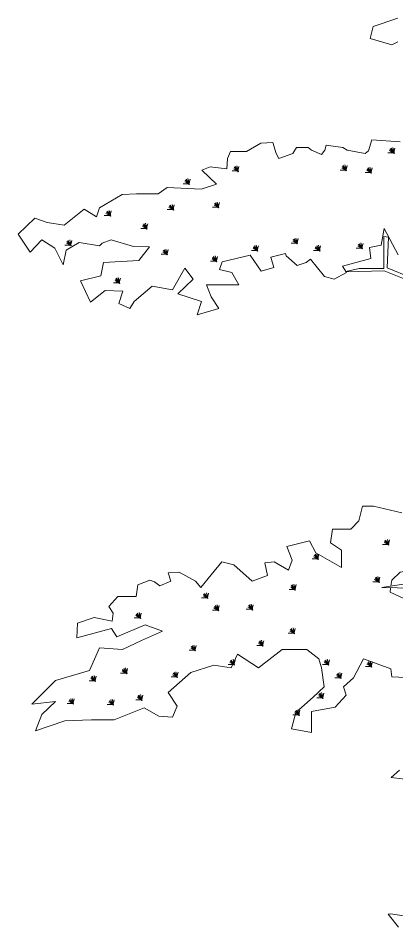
# Model space of a CAD drawing. Header units: millimetres. Extents: x -17823 to 16843, y 0 to 26332.
# Drawn here: x -17823 to -11867, y 10211 to 24472 of the extents above; entities that cross this region are included whole.
import ezdxf

# ---------------------------------------------------------------- set-up
doc = ezdxf.new("R2010")
doc.units = ezdxf.units.MM
doc.layers.add('ceco.net 196', color=7, linetype='Continuous')

msp = doc.modelspace()

# ---------------------------------------------------------------- linework, layer by layer
at = {"layer": 'ceco.net 196', "lineweight": 5}
for points in [[(-11851, 24101), (-11948, 24053), (-12287, 24150), (-12239, 24343), (-11851, 24472)], [(-11817, 22526), (-12261, 22556), (-12311, 22385), (-12364, 22345), (-12647, 22395), (-12717, 22435), (-12980, 22476), (-13000, 22395), (-13050, 22325), (-13211, 22395), (-13262, 22435), (-13443, 22435), (-13504, 22345), (-13726, 22264), (-13766, 22345), (-13816, 22516), (-14008, 22506), (-14230, 22375), (-14482, 22375), (-14532, 22264), (-14542, 22103), (-14805, 22133), (-14936, 22083), (-14704, 21861), (-14946, 21781), (-15480, 21811), (-15621, 21710), (-15964, 21710), (-16186, 21700), (-16542, 21487), (-16593, 21346), (-16784, 21467), (-17097, 21215), (-17369, 21256), (-17561, 21326), (-17823, 21074), (-17632, 20792), (-17450, 20984), (-17248, 20853), (-17117, 20591), (-17067, 20822), (-16865, 20943), (-16542, 20893), (-16502, 20933), (-16361, 20984), (-16008, 20883), (-15756, 20873), (-15927, 20661), (-16482, 20631), (-16522, 20419), (-16845, 20339), (-16684, 20006), (-16452, 20188), (-16179, 20177), (-16240, 19986), (-16069, 19905), (-15998, 20016), (-15716, 20258), (-15393, 20198), (-15201, 20540), (-15070, 20369), (-15312, 20137), (-14939, 20016), (-15010, 19805), (-14667, 19905), (-14788, 20087), (-14859, 20278), (-14354, 20278), (-14465, 20470), (-14657, 20520), (-14616, 20641), (-14173, 20742), (-14001, 20490), (-13800, 20550), (-13850, 20711), (-13618, 20772), (-13608, 20732), (-13437, 20581), (-13296, 20631), (-13225, 20681), (-13003, 20409), (-12852, 20369), (-12660, 20470), (-12721, 20570), (-12277, 20691), (-12297, 20863), (-12116, 20903), (-12065, 21165), (-11849, 20752)], [(-11976, 22414), (-11911, 22345), (-11959, 22427), (-11907, 22345), (-11932, 22437), (-11915, 22360), (-11898, 22429), (-11921, 22362), (-12008, 22355), (-11919, 22355), (-11982, 22389), (-11911, 22353)], [(-14427, 22127), (-14362, 22057), (-14410, 22139), (-14358, 22057), (-14383, 22150), (-14366, 22072), (-14350, 22141), (-14373, 22074), (-14459, 22068), (-14371, 22068), (-14434, 22101), (-14362, 22066)], [(-12727, 22140), (-12662, 22071), (-12711, 22153), (-12658, 22071), (-12683, 22163), (-12667, 22085), (-12650, 22155), (-12673, 22088), (-12759, 22081), (-12671, 22081), (-12734, 22115), (-12662, 22079)], [(-12334, 22104), (-12269, 22035), (-12317, 22117), (-12265, 22035), (-12290, 22127), (-12273, 22050), (-12256, 22119), (-12279, 22052), (-12365, 22046), (-12277, 22046), (-12340, 22079), (-12269, 22043)], [(-15196, 21926), (-15131, 21856), (-15179, 21938), (-15127, 21856), (-15152, 21949), (-15135, 21871), (-15118, 21940), (-15141, 21873), (-15228, 21867), (-15139, 21867), (-15202, 21900), (-15131, 21865)], [(-15446, 21520), (-15381, 21451), (-15430, 21533), (-15377, 21451), (-15402, 21543), (-15386, 21466), (-15369, 21535), (-15392, 21468), (-15478, 21462), (-15390, 21462), (-15453, 21495), (-15381, 21459)], [(-14736, 21556), (-14671, 21487), (-14719, 21568), (-14667, 21487), (-14692, 21579), (-14675, 21501), (-14658, 21570), (-14682, 21503), (-14768, 21497), (-14679, 21497), (-14742, 21531), (-14671, 21495)], [(-16436, 21425), (-16371, 21356), (-16420, 21438), (-16367, 21356), (-16392, 21448), (-16375, 21370), (-16359, 21440), (-16382, 21373), (-16468, 21366), (-16380, 21366), (-16443, 21400), (-16371, 21364)], [(-15864, 21222), (-15799, 21153), (-15847, 21235), (-15795, 21153), (-15820, 21246), (-15803, 21168), (-15786, 21237), (-15809, 21170), (-15895, 21164), (-15807, 21164), (-15870, 21197), (-15799, 21162)], [(-17056, 20960), (-16991, 20891), (-17040, 20973), (-16987, 20891), (-17012, 20983), (-16996, 20906), (-16979, 20975), (-17002, 20908), (-17088, 20901), (-17000, 20901), (-17063, 20935), (-16991, 20899)], [(-13498, 20990), (-13433, 20921), (-13481, 21002), (-13429, 20921), (-13454, 21013), (-13437, 20935), (-13420, 21004), (-13444, 20937), (-13530, 20931), (-13441, 20931), (-13504, 20965), (-13433, 20929)], [(-12671, 20488), (-12459, 20537), (-12072, 20537), (-12072, 21036), (-12001, 21026), (-12021, 20547), (-11257, 20232), (-10992, 20191), (-11033, 20608), (-11328, 20863), (-11695, 20914), (-11398, 20923)], [(-15542, 20817), (-15477, 20748), (-15525, 20830), (-15473, 20748), (-15498, 20840), (-15481, 20763), (-15464, 20832), (-15487, 20765), (-15573, 20758), (-15485, 20758), (-15548, 20792), (-15477, 20756)], [(-14123, 20877), (-14058, 20808), (-14106, 20889), (-14053, 20808), (-14079, 20900), (-14062, 20822), (-14045, 20892), (-14068, 20824), (-14154, 20818), (-14066, 20818), (-14129, 20852), (-14058, 20816)], [(-13145, 20877), (-13080, 20808), (-13128, 20889), (-13076, 20808), (-13101, 20900), (-13084, 20822), (-13067, 20892), (-13090, 20824), (-13176, 20818), (-13088, 20818), (-13151, 20852), (-13080, 20816)], [(-12477, 20913), (-12412, 20843), (-12460, 20925), (-12408, 20843), (-12433, 20936), (-12416, 20858), (-12399, 20927), (-12422, 20860), (-12508, 20854), (-12420, 20854), (-12483, 20887), (-12412, 20852)], [(-14767, 20710), (-14702, 20641), (-14750, 20723), (-14697, 20641), (-14723, 20733), (-14706, 20655), (-14689, 20725), (-14712, 20658), (-14798, 20651), (-14710, 20651), (-14773, 20685), (-14702, 20649)], [(-10225, 19560), (-10459, 19821), (-11201, 20150), (-12067, 20500), (-12667, 20481)], [(-16293, 20370), (-16228, 20301), (-16276, 20382), (-16224, 20301), (-16249, 20393), (-16232, 20315), (-16215, 20384), (-16238, 20317), (-16324, 20311), (-16236, 20311), (-16299, 20345), (-16228, 20309)], [(-11616, 14097), (-11946, 14111), (-11961, 14240), (-12392, 14398), (-12550, 14097), (-12708, 13953), (-12664, 13824), (-12837, 13637), (-13210, 13565), (-13210, 13235), (-13526, 13293), (-13455, 13551), (-13182, 13795), (-13009, 13953), (-13052, 14254), (-13095, 14398), (-13282, 14541), (-13670, 14541), (-14044, 14254), (-14374, 14470), (-14474, 14254), (-14747, 14297), (-15107, 14183), (-15466, 13867), (-15322, 13652), (-15394, 13479), (-15609, 13494), (-15839, 13623), (-16313, 13436), (-16672, 13436), (-17089, 13422), (-17549, 13264), (-17448, 13522), (-17233, 13723), (-17606, 13680), (-17233, 14053), (-16701, 14211), (-16543, 14570), (-16184, 14541), (-15882, 14685), (-15552, 14829), (-15825, 14929), (-16270, 14742), (-16356, 14872), (-16902, 14728), (-16888, 14958), (-16629, 15044), (-16342, 14986), (-16328, 15116), (-16399, 15216), (-16256, 15374), (-16069, 15374), (-15968, 15374), (-15940, 15561), (-15753, 15632), (-15681, 15604), (-15595, 15546), (-15423, 15618), (-15466, 15747), (-15293, 15761), (-15035, 15618), (-14949, 15517), (-14790, 15718), (-14618, 15919), (-14431, 15876), (-14144, 15618), (-13900, 15704), (-13943, 15905), (-13799, 15919), (-13569, 15790), (-13512, 15948), (-13598, 16163), (-13239, 16249), (-13139, 16063), (-12736, 15833), (-12736, 16106), (-12909, 16221), (-12880, 16436), (-12593, 16436), (-12463, 16565), (-12406, 16795), (-12234, 16795), (-11788, 16694)], [(-12061, 16250), (-11996, 16181), (-12045, 16263), (-11992, 16181), (-12017, 16274), (-12001, 16196), (-11984, 16265), (-12007, 16198), (-12093, 16192), (-12005, 16192), (-12068, 16225), (-11996, 16190)], [(-13170, 16026), (-13105, 15957), (-13153, 16039), (-13100, 15957), (-13126, 16049), (-13109, 15971), (-13092, 16041), (-13115, 15973), (-13201, 15967), (-13113, 15967), (-13176, 16001), (-13105, 15965)], [(-12211, 15667), (-12146, 15597), (-12194, 15679), (-12142, 15597), (-12167, 15690), (-12150, 15612), (-12134, 15681), (-12157, 15614), (-12243, 15608), (-12155, 15608), (-12218, 15642), (-12146, 15606)], [(-11708, 15243), (-11391, 15402), (-11609, 15505), (-12102, 15516), (-11597, 15596), (-11724, 15791), (-11448, 15505), (-10772, 15379), (-9362, 14886), (-8686, 14634), (-8480, 14657), (-8938, 15069), (-9339, 15562), (-9993, 15814), (-9523, 15699), (-9041, 15745), (-9351, 15619), (-8789, 15047), (-8354, 14634), (-7491, 14181)], [(-11715, 15778), (-11716, 15776), (-11817, 15761), (-11946, 15632), (-11961, 15539)], [(-13529, 15547), (-13464, 15478), (-13512, 15560), (-13460, 15478), (-13485, 15570), (-13468, 15492), (-13452, 15562), (-13475, 15495), (-13561, 15488), (-13473, 15488), (-13536, 15522), (-13464, 15486)], [(-14907, 15412), (-14842, 15343), (-14890, 15425), (-14838, 15343), (-14863, 15435), (-14846, 15358), (-14829, 15427), (-14853, 15360), (-14939, 15354), (-14850, 15354), (-14913, 15387), (-14842, 15351)], [(-11965, 15513), (-11975, 15446), (-11759, 15345), (-11645, 15116), (-11630, 14972), (-11443, 14943), (-10941, 14872), (-10968, 14780)], [(-15966, 15100), (-15901, 15031), (-15949, 15113), (-15896, 15031), (-15922, 15123), (-15905, 15046), (-15888, 15115), (-15911, 15048), (-15997, 15042), (-15909, 15042), (-15972, 15075), (-15901, 15040)], [(-14737, 15220), (-14672, 15151), (-14721, 15233), (-14668, 15151), (-14693, 15243), (-14677, 15166), (-14660, 15235), (-14683, 15168), (-14769, 15161), (-14681, 15161), (-14744, 15195), (-14672, 15159)], [(-14203, 15233), (-14138, 15163), (-14186, 15245), (-14134, 15163), (-14159, 15256), (-14142, 15178), (-14126, 15247), (-14149, 15180), (-14235, 15174), (-14147, 15174), (-14210, 15208), (-14138, 15172)], [(-13544, 14859), (-13479, 14789), (-13527, 14871), (-13475, 14789), (-13500, 14882), (-13483, 14804), (-13467, 14873), (-13490, 14806), (-13576, 14800), (-13488, 14800), (-13551, 14833), (-13479, 14798)], [(-15102, 14589), (-15037, 14520), (-15085, 14602), (-15033, 14520), (-15058, 14612), (-15041, 14535), (-15024, 14604), (-15047, 14537), (-15133, 14530), (-15045, 14530), (-15108, 14564), (-15037, 14528)], [(-14038, 14664), (-13973, 14595), (-14022, 14677), (-13969, 14595), (-13994, 14687), (-13978, 14609), (-13961, 14679), (-13984, 14612), (-14070, 14605), (-13982, 14605), (-14045, 14639), (-13973, 14603)], [(-14488, 14365), (-14423, 14295), (-14471, 14377), (-14419, 14295), (-14444, 14388), (-14427, 14310), (-14410, 14379), (-14433, 14312), (-14519, 14306), (-14431, 14306), (-14494, 14339), (-14423, 14304)], [(-13005, 14365), (-12940, 14295), (-12988, 14377), (-12936, 14295), (-12961, 14388), (-12944, 14310), (-12927, 14379), (-12950, 14312), (-13037, 14306), (-12948, 14306), (-13011, 14339), (-12940, 14304)], [(-12331, 14335), (-12266, 14265), (-12314, 14347), (-12262, 14265), (-12287, 14358), (-12270, 14280), (-12253, 14349), (-12276, 14282), (-12363, 14276), (-12274, 14276), (-12337, 14310), (-12266, 14274)], [(-16675, 14110), (-16609, 14041), (-16658, 14123), (-16605, 14041), (-16630, 14133), (-16614, 14056), (-16597, 14125), (-16620, 14058), (-16706, 14051), (-16618, 14051), (-16681, 14085), (-16609, 14049)], [(-16180, 14230), (-16115, 14161), (-16163, 14243), (-16111, 14161), (-16136, 14253), (-16119, 14175), (-16103, 14245), (-16126, 14178), (-16212, 14171), (-16124, 14171), (-16187, 14205), (-16115, 14169)], [(-15386, 14170), (-15321, 14101), (-15370, 14183), (-15317, 14101), (-15342, 14193), (-15326, 14116), (-15309, 14185), (-15332, 14118), (-15418, 14111), (-15330, 14111), (-15393, 14145), (-15321, 14109)], [(-12810, 14155), (-12745, 14086), (-12794, 14168), (-12741, 14086), (-12766, 14178), (-12749, 14101), (-12733, 14170), (-12756, 14103), (-12842, 14096), (-12754, 14096), (-12817, 14130), (-12745, 14094)], [(-15941, 13811), (-15876, 13742), (-15924, 13824), (-15871, 13742), (-15897, 13834), (-15880, 13756), (-15863, 13826), (-15886, 13758), (-15972, 13752), (-15884, 13752), (-15947, 13786), (-15876, 13750)], [(-13095, 13841), (-13030, 13772), (-13078, 13853), (-13026, 13772), (-13051, 13864), (-13034, 13786), (-13017, 13856), (-13040, 13788), (-13126, 13782), (-13038, 13782), (-13101, 13816), (-13030, 13780)], [(-17019, 13751), (-16954, 13682), (-17002, 13764), (-16950, 13682), (-16975, 13774), (-16958, 13696), (-16941, 13766), (-16964, 13699), (-17050, 13692), (-16962, 13692), (-17025, 13726), (-16954, 13690)], [(-16390, 13736), (-16325, 13667), (-16373, 13749), (-16321, 13667), (-16346, 13759), (-16329, 13682), (-16312, 13751), (-16335, 13684), (-16421, 13677), (-16333, 13677), (-16396, 13711), (-16325, 13675)], [(-13469, 13571), (-13404, 13502), (-13453, 13584), (-13400, 13502), (-13425, 13595), (-13408, 13517), (-13392, 13586), (-13415, 13519), (-13501, 13513), (-13413, 13513), (-13476, 13546), (-13404, 13511)], [(-11826, 12646), (-11955, 12531), (-11610, 12488)], [(-11580, 10326), (-11965, 10387), (-12005, 10377), (-11843, 10175)]]:
    msp.add_lwpolyline(points, dxfattribs=at)

doc.saveas('drawing.dxf')
